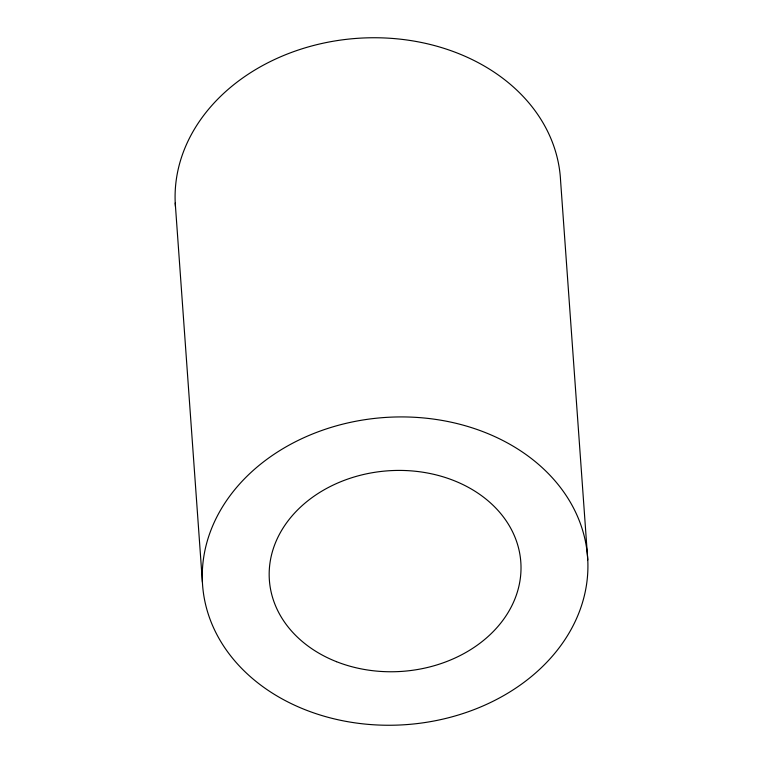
<?xml version="1.0" encoding="UTF-8"?>
<svg xmlns="http://www.w3.org/2000/svg" width="763" height="763" viewBox="0 0 763 763"><rect width="100%" height="100%" fill="white"/><g stroke="black" fill="none" stroke-linecap="round" stroke-linejoin="round"><path stroke-width="1.14" d="M587.768 559.975A193.001 153.935 -4.1 0 0 292.134 443.484A193.001 153.935 -4.1 0 0 305.372 709.809A193.001 153.935 -4.1 0 0 587.768 559.975L560.586 180.793A193.001 153.935 -4.1 0 0 358.057 38.284A193.001 153.935 -4.1 0 0 175.461 206.544M175.232 203.025L202.414 582.207M336.502 661.683A126.048 100.535 -4.1 0 0 520.919 563.828A126.048 100.535 -4.1 0 0 327.852 487.757A126.048 100.535 -4.1 0 0 336.502 661.683"/></g></svg>
